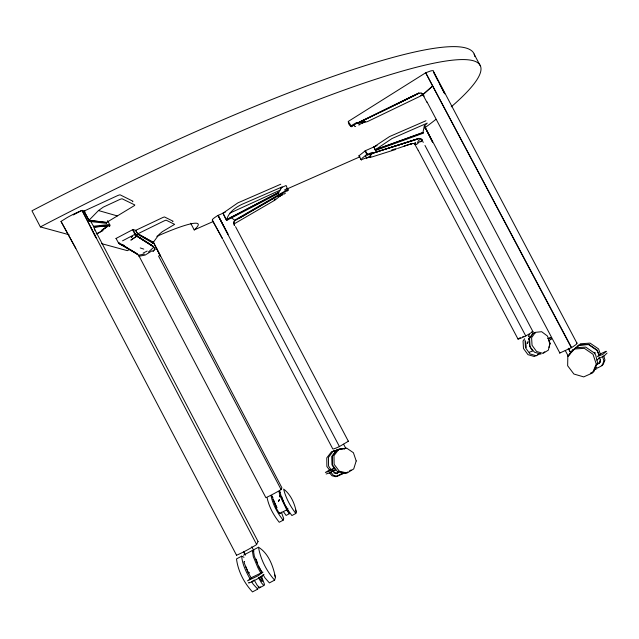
<?xml version="1.0" encoding="UTF-8"?>
<svg xmlns="http://www.w3.org/2000/svg" width="639" height="639" viewBox="0 0 639 639"><rect width="100%" height="100%" fill="white"/><g stroke="black" fill="none" stroke-linecap="round" stroke-linejoin="round"><path stroke-width="0.96" d="M233.818 223.019L234.641 225.208C233.898 223.81 233.091 221.781 234.952 220.647L287.957 190.102L286.112 185.51L280.393 188.002M135.604 230.328L137.657 233.874L153.08 242.229L152.897 242.932L158.991 234.545L162.226 231.741L174.639 224.361L166.252 220.231A3.059 0.423 -26.8 0 0 163.832 221.03L137.704 233.858L135.604 230.328L133.056 229.481L116.002 238.483M422.914 132.648L424.272 126.203L427.259 123.111L392.019 138.535L375.333 149.774L422.93 132.489L422.858 133.08L422.914 132.648L375.636 149.59M283.365 511.559L286.112 515.441L289.291 513.756L289.419 512.742M226.398 219.624L226.741 219.425C228.882 212.132 235.184 207.675 241.662 204.464L282.174 186.876L278.46 192.619L226.925 219.504L226.949 219.944L226.398 219.624L222.979 213.194L237.86 202.882L280.761 184.224M359.054 155.732L365.436 150.676L367.217 154.047C368.503 154.079 367.729 155.812 366.962 155.005M278.508 193.146C279.203 191.205 278.253 193.545 278.46 192.619M526.296 347.528L525.665 341.873M607.05 353.087L604.286 355.795L599.749 358.08L598.519 358.104M529.268 337.504L529.268 336.426L528.796 336.426M359.485 124.262L359.445 124.893L358.511 124.909M549.005 347.384L549.852 343.942L548.661 340.252M528.653 339.7L528.996 338.518L529.635 346.234L532.638 351.067L529.3 352.201M295.809 513.476L296.288 511.967C294.643 503.412 290.713 494.458 283.636 489.059C285.721 497.941 290.306 506.248 295.809 513.476L291.911 515.545C286.352 508.356 281.799 500.002 279.746 491.111M263.044 574.501L264.889 577.776L269.394 582.904L274.602 580.14L275.457 577.448C273.18 566.226 268.628 553.422 258.499 547.232L253.316 549.979L254.306 556.098L258.891 567.12L262.118 572.856M287.957 190.102L287.854 190.51L287.893 189.056M569.621 354.557L569.812 353.99L569.309 355.42M234.233 224.161L233.882 221.869M422.882 133.176L423.138 132.457M267.126 497.805C268.931 506.767 273.58 515.154 279.235 522.271L283.141 520.202L283.716 518.636L281.36 512.143M263.971 574.365L261.655 576.594L252.461 581.594L248.675 583.064L248.97 582.345M273.684 500.832L276.439 508.364L279.123 513.077L279.89 512.67L279.523 513.588L286.767 509.842L287.909 508.412M243.986 557.28L241.67 556.17L236.494 558.917C238.02 571.114 244.122 582.96 252.477 591.906L257.693 589.134L258.715 586.354M599.047 363.391L600.508 359.845M341.833 472.181L340.811 474.489L337.312 476.303L333.406 475.36L330.675 472.021M258.068 541.505L256.503 544.668A22.9 2.748 -29.1 0 1 236.646 555.211L236.478 555.243M153.2 241.869L281.919 487.813L281 489.674A17.389 1.613 -28.6 0 1 265.888 497.685L139.637 257.166L137.752 254.442L121.306 244.25L124.629 245.592M234.074 225.152L234.393 224.449M338.047 471.358L337.344 472.804L335.97 473.427M375.852 149.662L375.804 150.101L375.341 149.766L373.847 146.954L389.518 136.586L425.973 120.739M572.728 350.531L573.391 349.349L570.547 352.536L568.279 348.247L570.515 352.576L576.282 347.328L570.547 352.536M106.298 222.62L133.072 206.397A3.562 0.567 -26.4 0 0 134.725 204.911L122.241 198.849A3.762 0.631 -26.3 0 0 119.142 199.775L103.278 207.132L98.486 210.543L88.965 220.311L83.997 211.014L89.372 221.206M362.025 158.336L367.217 154.047M122.544 240.831L134.909 234.321L135.236 233.81L133.056 229.481M254.13 579.94L257.166 585.22L259.506 587.848L263.835 585.548L264.514 584.493L261.423 576.106M421.508 139.206L421.972 139.933L420.63 141.906C424.655 137.465 418.657 138.599 417.571 142.521M520.362 337.6L517.949 339.037A14.13 1.086 -27.4 0 0 525.633 336.034L532.958 331.689L424.392 125.827M259.506 587.848L260.209 586.786M135.236 233.81L135.732 234.952L135.34 235.527L134.494 234.585M524.675 338.718L523.053 340.994L523.485 348.495L527.966 354.637L534.356 356.53L535.873 355.603M107.608 220.623L109.852 224.984L109.525 226.462L109.221 225.879M351.41 125.987C349.509 126.961 347.672 121.881 348.567 121.25L425.694 72.782L430.382 71.049A18.651 2.684 -28.7 0 1 433.538 71.44M234.353 223.778L275.097 200.039L281.144 195.135L283.053 192.786L238.635 218.514L245.592 214.496M420.654 138.575L419.192 138.551L372.385 153.28L370.149 155.708L372.385 153.28L419.168 138.32L367.904 154.774M339.037 449.265L342.792 448.594M528.421 335.986L529.547 334.628M135.732 234.952L153.033 246.151L136.834 236.126L130.979 240.032L136.834 236.126L153.847 247.141L148.488 251.982M94.332 228.874L94.852 230.088L93.885 226.957L108.342 225.455L109.948 225.831M287.063 191.213L287.374 190.742M281.144 195.135L283.053 192.786L277.534 195.989M576.658 347.304L578.614 345.244L588.503 344.581L597.082 350.499L598.951 354.829M569.237 354.629L575.787 347.76L585.707 347.097L594.326 353.008L595.756 355.244L597.569 362.728L593.887 371.642L590.364 373.216M576.929 347.057L578.878 345.004L588.727 344.333L597.297 350.196L598.759 354.581M576.993 347.201L578.295 345.843M348.231 121.49L351.498 126.37L357.225 123.055L419.048 92.951L357.568 123.255L419.08 93.278L421.093 93.014L422.922 94.62L432.643 86.001L425.694 72.782L571.578 347.6A18.715 1.901 -27.2 0 0 576.889 342.919L576.721 342.975M420.031 141.387L416.668 144.398L415.55 144.518L413.856 143.567L415.821 143.791M89.676 220.303L106.761 222.5L89.508 220.487A0.951 0.943 22.6 0 0 89.356 221.046L88.965 220.311M106.761 222.5L106.609 222.676A0.879 0.871 22.7 0 0 106.465 223.195L106.689 222.332M153.144 242.365L138.192 233.89L137.928 234.497L137.704 233.858M599.518 357.976L596.946 360.108M222.987 239.649L332.719 448.81A15.687 1.35 -28.2 0 0 339.285 446.637L348.351 441.261L235.543 226.661M422.922 94.62L432.643 86.001L571.362 347.72M256.67 544.556L81.936 210.423A22.82 3.874 -25.9 0 0 67.279 217.492L61.025 221.421L75.809 248.411L236.542 555.251M172.762 221.661L173.065 221.214L164.622 217.012A3.059 0.431 -26.7 0 0 162.202 217.803L135.843 230.28M103.103 226.342L95.011 226.885L107.959 226.014L99.285 232.54L96.106 234.002M285.481 193.09L283.74 194.32M106.425 226.126L107.959 226.014L102.048 230.008M274.131 199.967L275.545 198.969M152.194 250.704L145.157 255.073L139.078 256.263M413.872 143.639L415.606 142.433M102.184 229.88L107.959 226.014M353.535 125.404L354.749 124.629L352.88 125.811M347.784 471.989L345.292 473.515L337.552 471.702L332.4 464.833L332.272 456.15L337.208 449.76L344.852 448.642M349.453 470.975L351.115 469.961M543.23 352.752L544.755 351.825M339.668 475.112L342.983 473.092M537.383 354.685L538.893 353.766M341.394 474.625L343.878 473.108M540.163 353.487L536.377 355.795L529.971 353.902L525.482 347.736L525.042 340.228M549.197 338.654L550.874 337.48L547.631 338.638M331.465 471.542L333.031 470.6L334.477 472.636L336.697 473.331L338.766 472.397M549.899 339.98L551.577 338.798L551.002 338.95M598.184 363.399L600.588 361.97M597.106 364.462L599.51 363.024L600.396 360.356L599.374 357.552M234.513 220.271L287.742 189.527M225.311 212.188L217.819 215.503A15.64 1.901 -27.2 0 0 212.46 219.481L212.3 220.327L222.524 238.77L212.468 220.279M282.67 194.615A0.911 0.791 67.3 0 1 282.454 194.919L279.387 196.125M279.65 496.91L279.93 495.696L278.987 491.519L280.369 492.573M284.499 189.983L287.159 188.529M363.064 122.456L359.533 124.581M363.775 122.073L364.526 121.666M356.834 122.448L351.083 125.771M243.499 555.195L252.309 550.522L253.811 551.297M259.067 577.6L262.309 575.875M601.411 365.46L603.136 364.557L604.957 360.045L603.783 355.939M73.301 214.928L81.936 210.423M278.556 192.443L226.925 219.504M278.364 196.652L278.947 196.349M422.986 94.884L367.481 121.594L362.393 122.936L365.085 121.594L362.393 122.936M375.269 149.806L373.847 146.954M339.389 474.889L335.89 476.71L332 475.759L329.269 472.429M103.031 230.623L97.048 233.61M143.112 253.108L147.17 251.063M222.979 213.194L226.054 219.8L226.989 220.048M414.328 95.594L379.734 112.472M357.568 123.255L364.613 119.828L358.727 123.359L364.677 120.955M280.09 513.381L279.602 513.588M365.436 150.676L377.106 145.54M253.379 580.619L252.732 580.875M571.242 347.776L559.772 353.047A18.882 1.925 -27.1 0 1 559.748 352.313M229.944 213.083L279.978 190.246M594.222 369.877L596.85 368.703M156.819 236.366A66.264 8.147 -26.7 0 1 194.2 229.92L213.322 221.477M287.103 188.936L359.965 156.795M280.617 195.694L279.547 196.157L280.042 195.949M528.932 338.75L532.974 333.294L534.763 333.111M84.26 210.982L117.145 195.814A3.762 0.647 -26.3 0 1 120.252 194.895L132.856 201.181A3.562 0.583 -26.4 0 1 132.561 201.756M365.963 157.921L361.394 159.75L358.783 155.836M372.385 152.362L367.776 154.191M397.53 148.472L405.629 145.716M522.734 336.641L523.589 336.354M361.067 159.327L361.53 159.183M409.879 144.318L412.85 143.416M389.766 147.825L415.773 139.629M395.908 149.39L372.409 156.819L367.161 157.609M372.385 153.28L378.024 151.515M370.916 156.97L366.227 157.977L370.005 156.795M391.683 150.005L396.396 148.528M403.944 146.163L412.427 143.511L405.789 145.564M366.227 157.977L369.933 156.827M333.294 471.023L335.475 470.384L332.08 464.992L331.929 456.286L336.873 449.872L340.707 449.313M144.502 254.058L138.415 255.257M333.965 450.822L338.374 449.848M82.096 210.367L85.003 211.389M354.549 126.578L355.667 126.37M336.226 450.599L333.366 451.014L328.454 457.364L328.566 465.991L331.266 470.08M334.524 451.15L331.673 451.565L326.769 457.899L326.88 466.51L329.716 470.288M420.406 95.475L422.267 95.243M93.486 226.262L108.263 224.608L109.852 224.984M535.155 332.951L533.365 333.135L529.563 338.478L530.019 346.034L530.817 347.848L534.524 352.225L540.953 354.142M580.244 343.798L590.061 343.119L598.599 348.958L600.348 354.206M118.351 242.644L119.142 243.635C121.098 244.154 119.261 242.421 118.351 242.644L116.018 238.395M333.862 470.224L329.78 472.916L326.146 473.978M361.394 159.75L361.578 159.846A0.871 0.727 68.6 0 1 360.755 159.311L360.604 159.127M595.221 367.457L597.753 367.896L602.066 365.62L603.895 361.099L602.481 356.155M333.694 472.82L337.544 473.723M474.817 56.488A410.038 57.103 -26.5 0 0 31.95 210.806L40.377 226.909L69.044 234.737M101.521 243.611L127.321 250.656A66.264 8.147 -26.7 0 1 129.893 249.322M98.486 210.543L117.304 215.918M374.997 149.933L375.828 150.197M140.245 247.94L143.767 249.106M351.498 126.37L352.129 126.57L351.73 126.666A1.094 0.927 -87.1 0 1 350.707 126.139M119.142 243.635L137.752 254.442L121.306 244.25M137.137 234.896L135.668 234.193M118.566 243.147L128.415 248.627M130.068 249.593L136.682 253.467M136.834 236.126L151.978 245.664M423.034 95.475L421.093 93.014M424.184 96.162L422.251 93.709M230.951 217.196L234.952 220.647M281.999 194.935L281.607 194.512M257.693 589.134L253.092 584.046L251.574 581.474M287.127 509.978L287.917 510.865L287.175 508.205M263.835 585.548L261.519 582.912L258.476 577.632M274.602 580.14C266.535 570.954 260.504 559.333 258.499 547.232M289.291 513.756L286.56 509.866M278.676 192.738L278.58 193.297L227.069 220.199L226.518 219.92M154.47 248.204L155.165 249.082L152.865 251.423L154.934 249.154L153.847 247.141M283.141 520.202C277.518 513.061 272.885 504.69 271.016 495.744M423.01 132.816L422.93 133.319L375.884 150.341L375.405 150.061M137.425 233.922L137.936 234.625M414.711 144.174L418.17 150.309M250.065 578.902C246.079 571.865 242.325 564.317 241.67 556.17M251.367 578.199L248.659 573.55L245.823 566.793M262.086 572.504L258.667 566.17M90.426 220.902L93.885 226.957M287.143 508.82L284.467 504.107L281.655 496.599M259.282 577.464L261.99 581.514L262.469 581.083L261.079 577.041M61.025 221.421L75.809 248.411M426.948 102.288L423.657 96.185M260.992 573.439L257.9 567.751L253.3 556.673L252.309 550.522M286.767 509.842L279.93 495.696L279.483 495.928M343.59 444.217L345.883 448.49M474.082 54.091L480.24 65.713M565.251 350.491L568.383 356.394M251.742 546.768L253.875 550.778M576.817 342.935L433.49 71.488M426.94 101.809L559.86 353.024M424.959 145.452L525.769 335.97M418.218 150.309L517.981 339.013M365.005 150.924L366.914 154.55M339.429 446.573L217.931 215.439M190.71 223.267L194.2 229.92M158.496 255.959L281.128 489.594M258.036 541.489L94.995 229.96M421.972 139.933L423.266 142.409M440.015 84.66L444.752 93.829L433.354 71.584L436.421 77.615M436.86 78.477L437.755 80.234M132.561 229.665L134.909 234.321M156.283 247.94L160.589 256.503L153.224 241.822M82.223 210.351L96.058 237.828L90.347 226.486M152.817 242.78L152.969 243.227L137.673 234.257M257.589 563.638L256.191 559.205M244.034 562.536L248.539 573.375M89.037 220.774L89.46 221.437L106.481 223.338M295.593 510.122L296.288 511.967M274.538 574.725L275.457 577.448M152.729 242.516L152.905 243.052M350.507 125.619L350.547 126.099M531.544 332.024A14.202 1.102 -27.4 0 1 532.958 331.689M348.151 441.11A15.807 1.366 -28.3 0 1 348.351 441.261M40.377 226.909A410.094 52.853 -26.6 0 1 398.512 72.191A410.094 52.853 -26.6 0 1 451.254 106.817M435.95 119.357A410.094 52.853 -26.6 0 1 424.504 128.088M567.831 355.891L567.648 365.756L573.902 374.031L583.719 376.898L592.553 372.968L596.243 364.022L592.992 354.27L584.342 348.335L574.397 348.998L567.831 355.891M606.107 351.314L603.344 353.998L597.497 356.642L600.301 353.934L606.107 351.314M276.839 507.31L276.711 507.813L273.029 499.107L276.839 507.31M550.067 343.287L548.334 350.148L543.006 353.399L536.568 351.482L532.047 345.268L531.592 337.696L535.394 332.344L541.648 331.697L547.431 336.018L550.067 343.287M249.026 572.544L248.843 573.215L249.026 572.544M356.203 460.935L353.71 468.946L347.041 473.02L339.285 471.199L334.117 464.305L333.989 455.599L338.934 449.201L346.594 448.083L353.399 452.708L356.203 460.935M262.813 572.161L258.228 575.691L247.517 580.843L252.149 577.297L262.813 572.161M279.443 499.45L278.516 501.399L279.443 499.45M527.958 341.889L527.287 343.271L527.958 341.889M244.457 561.465L244.13 561.865L244.457 561.465M365.955 155.996L365.676 156.443L365.955 155.996M333.43 468.73L328.989 471.406L325.355 472.477L329.772 469.817L333.43 468.73M595.117 353L594.757 352.744L595.117 353M132.177 236.582L131.291 237.301L132.177 236.582M370.285 153.927L369.31 154.366L370.285 153.927M344.541 448.762L344.062 448.778L344.541 448.762M223.075 224.816L218.091 215.359L228.003 234.265L223.075 224.816M272.893 498.013L271.639 495.632L272.877 498.045M245.312 554.932L243.483 551.457L245.304 554.956M432.523 142.034L424.312 125.891L432.523 142.034"/></g></svg>
